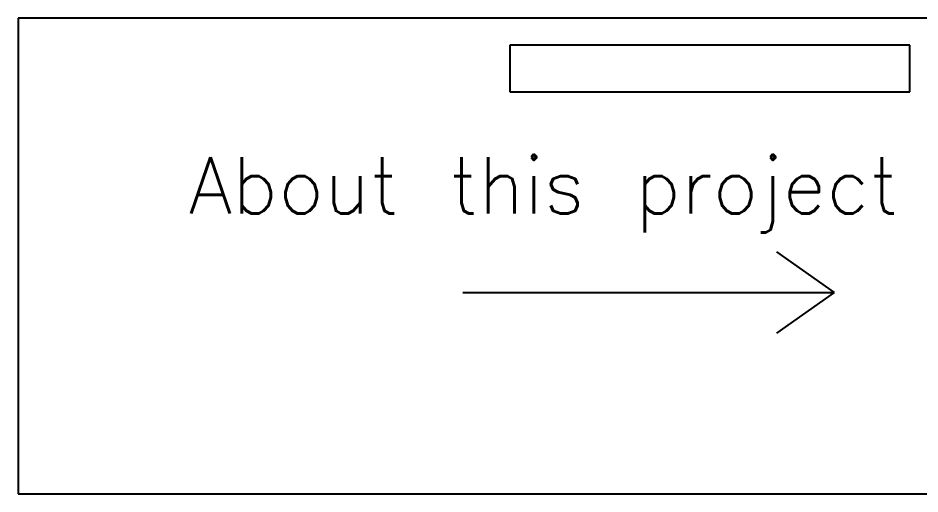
# Model space of a CAD drawing. Extents: x 1495 to 1615, y 2641 to 2682.
# Drawn here: x 1495.1 to 1573.3, y 2640.7 to 2682 of the extents above; entities that cross this region are included whole.
import ezdxf

# ---------------------------------------------------------------- set-up
doc = ezdxf.new("R2010")
doc.units = 0
doc.layers.add('ПО_УМОЛЧАНИЮ', color=7, linetype='CONTINUOUS')
doc.styles.add('MTXPL_ARIAL', font='txt.shx', dxfattribs={"height": 0.2})

msp = doc.modelspace()

# ---------------------------------------------------------------- linework, layer by layer
at = {"layer": 'ПО_УМОЛЧАНИЮ'}
for p, q in [((1615.058, 2681.968), (1495.058, 2681.968)), ((1495.058, 2681.968), (1495.058, 2640.664)), ((1572.403, 2679.617), (1537.713, 2679.617)), ((1537.713, 2679.617), (1537.713, 2675.566)), ((1572.403, 2675.566), (1572.403, 2679.617)), ((1537.713, 2675.566), (1572.403, 2675.566)), ((1560.855, 2661.673), (1565.841, 2658.141)), ((1533.643, 2658.141), (1565.841, 2658.141)), ((1565.841, 2658.141), (1560.855, 2654.61)), ((1495.058, 2640.664), (1615.058, 2640.664))]:
    msp.add_line(p, q, dxfattribs=at)

# ---------------------------------------------------------------- texts
at = {"layer": 'ПО_УМОЛЧАНИЮ', "style": 'MTXPL_ARIAL'}
msp.add_text('About this project', height=4.89498, dxfattribs=at).set_placement((1509.854, 2664.995))

doc.saveas('drawing.dxf')
